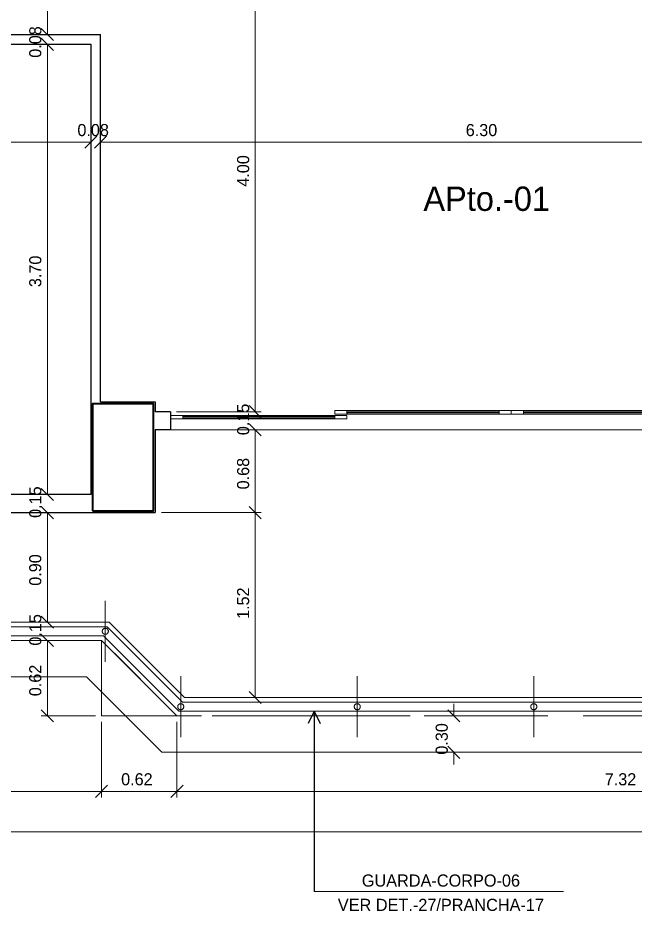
# Model space of a CAD drawing. Header units: metres. Extents: x 2.9 to 62.3, y 8 to 50.1.
# Drawn here: x 20.46 to 25.54, y 31.3 to 38.65 of the extents above; entities that cross this region are included whole.
import ezdxf
from ezdxf.enums import TextEntityAlignment as Align

# ---------------------------------------------------------------- set-up
doc = ezdxf.new("R2010")
doc.units = ezdxf.units.M
doc.header["$MEASUREMENT"] = 0
for name, pattern in [('DGN Style 2', [1.016237, 0.609742, -0.406495]), ('DGN Style 3', [1.422731, 1.016237, -0.406495]), ('DGN Style 4', [1.626995, 0.812989, -0.406495, 0.001016, -0.406495])]:
    doc.linetypes.add(name, pattern=pattern)
doc.layers.get('Defpoints').update_dxf_attribs({"lineweight": 0})
for name, color, linetype, lineweight in [('CORNIJAS_VAR NA PLANTA PTIPO 1', 7, 'Continuous', 0), ('Cotas', 13, 'Continuous', 0), ('Level 1', 7, 'Continuous', 0), ('Level 12', 7, 'Continuous', 0), ('Level 14', 7, 'Continuous', 0), ('Level 21-1', 7, 'Continuous', 0), ('Level 24-1', 7, 'Continuous', 0), ('Level 44', 7, 'Continuous', 0), ('Level 50', 7, 'Continuous', 0), ('Level 7', 7, 'Continuous', 0)]:
    doc.layers.add(name, color=color, linetype=linetype, lineweight=lineweight)
doc.styles.add('Style-INTL_ENGINEERING', font='INTL_ENGINEERING.shx')
doc.dimstyles.get("Standard").update_dxf_attribs({"dimtxt": 0.18, "dimasz": 0.18, "dimexe": 0.18, "dimexo": 0.0625, "dimgap": 0.09, "dimtad": 0, "dimtih": 1, "dimtoh": 1, "dimdec": 4, "dimzin": 1, "dimdsep": 46, "dimtxsty": 'Standard', "dimcen": 0, "dimadec": 0, "dimazin": 0, "dimtfac": 1, "dimtdec": 4, "dimtofl": 0, "dimtmove": 0, "dimatfit": 3, "dimfxl": 0, "dimtolj": 1, "dimtzin": 1, "dimarcsym": 0})

# ---------------------------------------------------------------- blocks, each defined once
blk = doc.blocks.new('_Oblique')
at = {"color": 0, "linetype": 'ByBlock', "lineweight": -2}
blk.add_line((0.5, 0.5), (-0.5, -0.5), dxfattribs=at)
blk = doc.blocks.new('*D572')
at = {"layer": 'Cotas', "color": 2, "linetype": 'Continuous', "lineweight": 0}
for p, q in [((21.0646, 38.3795), (21.0646, 37.5752)), ((18.0646, 37.6795), (18.0646, 37.5752)), ((18.0646, 37.6247), (21.0646, 37.6247))]:
    blk.add_line(p, q, dxfattribs=at)
at = {"layer": 'Defpoints'}
for p in [(21.0646, 38.429), (18.0646, 37.729), (19.5646, 37.6247), (21.0646, 37.6247)]:
    blk.add_point(p, dxfattribs=at)
at = {"layer": 'Cotas', "color": 2, "linetype": 'Continuous', "lineweight": 0, "xscale": 0.0995, "yscale": 0.0995, "zscale": 0.0995, "rotation": 180}
blk.add_blockref('_Oblique', (18.0646, 37.6247), dxfattribs=at)
at = {"layer": 'Cotas', "color": 2, "linetype": 'Continuous', "lineweight": 0, "xscale": 0.0995, "yscale": 0.0995, "zscale": 0.0995}
blk.add_blockref('_Oblique', (21.0646, 37.6247), dxfattribs=at)
at = {"layer": 'Cotas', "color": 2, "linetype": 'Continuous', "lineweight": 0, "style": 'Style-INTL_ENGINEERING'}
blk.add_text('3.00', height=0.0995, dxfattribs=at).set_placement((19.4141, 37.724), align=Align.MIDDLE_LEFT)
blk = doc.blocks.new('*D573')
at = {"layer": 'Cotas', "color": 2, "linetype": 'Continuous', "lineweight": 0}
for p, q in [((21.1446, 38.4595), (21.1446, 37.5752)), ((21.0646, 38.3795), (21.0646, 37.5752)), ((20.9651, 37.6247), (21.0646, 37.6247)), ((21.2441, 37.6247), (21.1446, 37.6247))]:
    blk.add_line(p, q, dxfattribs=at)
at = {"layer": 'Defpoints'}
for p in [(21.1446, 38.509), (21.0646, 38.429), (21.1046, 37.6247), (21.1446, 37.6247)]:
    blk.add_point(p, dxfattribs=at)
at = {"layer": 'Cotas', "color": 2, "linetype": 'Continuous', "lineweight": 0, "xscale": 0.0995, "yscale": 0.0995, "zscale": 0.0995}
blk.add_blockref('_Oblique', (21.0646, 37.6247), dxfattribs=at)
at = {"layer": 'Cotas', "color": 2, "linetype": 'Continuous', "lineweight": 0, "xscale": 0.0995, "yscale": 0.0995, "zscale": 0.0995, "rotation": 180}
blk.add_blockref('_Oblique', (21.1446, 37.6247), dxfattribs=at)
at = {"layer": 'Cotas', "color": 2, "linetype": 'Continuous', "lineweight": 0, "style": 'Style-INTL_ENGINEERING'}
blk.add_text('0.08', height=0.0995, dxfattribs=at).set_placement((20.9541, 37.724), align=Align.MIDDLE_LEFT)
blk = doc.blocks.new('*D574')
at = {"layer": 'Cotas', "color": 2, "linetype": 'Continuous', "lineweight": 0}
for p, q in [((27.4446, 38.5095), (27.4446, 37.5752)), ((21.1446, 38.4595), (21.1446, 37.5752)), ((21.1446, 37.6247), (27.4446, 37.6247))]:
    blk.add_line(p, q, dxfattribs=at)
at = {"layer": 'Defpoints'}
for p in [(27.4446, 38.559), (21.1446, 38.509), (24.2946, 37.6247), (27.4446, 37.6247)]:
    blk.add_point(p, dxfattribs=at)
at = {"layer": 'Cotas', "color": 2, "linetype": 'Continuous', "lineweight": 0, "xscale": 0.0995, "yscale": 0.0995, "zscale": 0.0995, "rotation": 180}
blk.add_blockref('_Oblique', (21.1446, 37.6247), dxfattribs=at)
at = {"layer": 'Cotas', "color": 2, "linetype": 'Continuous', "lineweight": 0, "xscale": 0.0995, "yscale": 0.0995, "zscale": 0.0995}
blk.add_blockref('_Oblique', (27.4446, 37.6247), dxfattribs=at)
at = {"layer": 'Cotas', "color": 2, "linetype": 'Continuous', "lineweight": 0, "style": 'Style-INTL_ENGINEERING'}
blk.add_text('6.30', height=0.0995, dxfattribs=at).set_placement((24.1457, 37.724), align=Align.MIDDLE_LEFT)
blk = doc.blocks.new('*D617')
at = {"layer": 'Cotas', "color": 2, "linetype": 'Continuous', "lineweight": 0}
for p, q in [((21.7724, 32.8595), (21.7724, 32.2388)), ((29.0877, 32.8595), (29.0877, 32.2388)), ((29.0877, 32.2882), (21.7724, 32.2882))]:
    blk.add_line(p, q, dxfattribs=at)
at = {"layer": 'Defpoints'}
for p in [(21.7724, 32.909), (29.0877, 32.909), (21.7724, 32.2882), (25.43, 32.2882)]:
    blk.add_point(p, dxfattribs=at)
at = {"layer": 'Cotas', "color": 2, "linetype": 'Continuous', "lineweight": 0, "xscale": 0.0995, "yscale": 0.0995, "zscale": 0.0995, "rotation": 180}
blk.add_blockref('_Oblique', (21.7724, 32.2882), dxfattribs=at)
at = {"layer": 'Cotas', "color": 2, "linetype": 'Continuous', "lineweight": 0, "xscale": 0.0995, "yscale": 0.0995, "zscale": 0.0995}
blk.add_blockref('_Oblique', (29.0877, 32.2882), dxfattribs=at)
at = {"layer": 'Cotas', "color": 2, "linetype": 'Continuous', "lineweight": 0, "style": 'Style-INTL_ENGINEERING'}
blk.add_text('7.32', height=0.0995, dxfattribs=at).set_placement((25.2883, 32.3875), align=Align.MIDDLE_LEFT)
blk = doc.blocks.new('*D618')
at = {"layer": 'Cotas', "color": 2, "linetype": 'Continuous', "lineweight": 0}
for p, q in [((21.1524, 32.8595), (21.1524, 32.2388)), ((21.7724, 32.8595), (21.7724, 32.2388)), ((21.7724, 32.2882), (21.1524, 32.2882))]:
    blk.add_line(p, q, dxfattribs=at)
at = {"layer": 'Defpoints'}
for p in [(21.1524, 32.909), (21.7724, 32.909), (21.1524, 32.2882), (21.4624, 32.2882)]:
    blk.add_point(p, dxfattribs=at)
at = {"layer": 'Cotas', "color": 2, "linetype": 'Continuous', "lineweight": 0, "xscale": 0.0995, "yscale": 0.0995, "zscale": 0.0995, "rotation": 180}
blk.add_blockref('_Oblique', (21.1524, 32.2882), dxfattribs=at)
at = {"layer": 'Cotas', "color": 2, "linetype": 'Continuous', "lineweight": 0, "xscale": 0.0995, "yscale": 0.0995, "zscale": 0.0995}
blk.add_blockref('_Oblique', (21.7724, 32.2882), dxfattribs=at)
at = {"layer": 'Cotas', "color": 2, "linetype": 'Continuous', "lineweight": 0, "style": 'Style-INTL_ENGINEERING'}
blk.add_text('0.62', height=0.0995, dxfattribs=at).set_placement((21.3136, 32.3875), align=Align.MIDDLE_LEFT)
blk = doc.blocks.new('*D619')
at = {"layer": 'Cotas', "color": 2, "linetype": 'Continuous', "lineweight": 0}
for p, q in [((18.1346, 32.8595), (18.1346, 32.2388)), ((21.1524, 32.8595), (21.1524, 32.2388)), ((21.1524, 32.2882), (18.1346, 32.2882))]:
    blk.add_line(p, q, dxfattribs=at)
at = {"layer": 'Defpoints'}
for p in [(18.1346, 32.909), (21.1524, 32.909), (18.1346, 32.2882), (19.6435, 32.2882)]:
    blk.add_point(p, dxfattribs=at)
at = {"layer": 'Cotas', "color": 2, "linetype": 'Continuous', "lineweight": 0, "xscale": 0.0995, "yscale": 0.0995, "zscale": 0.0995, "rotation": 180}
blk.add_blockref('_Oblique', (18.1346, 32.2882), dxfattribs=at)
at = {"layer": 'Cotas', "color": 2, "linetype": 'Continuous', "lineweight": 0, "xscale": 0.0995, "yscale": 0.0995, "zscale": 0.0995}
blk.add_blockref('_Oblique', (21.1524, 32.2882), dxfattribs=at)
at = {"layer": 'Cotas', "color": 2, "linetype": 'Continuous', "lineweight": 0, "style": 'Style-INTL_ENGINEERING'}
blk.add_text('3.02', height=0.0995, dxfattribs=at).set_placement((19.4974, 32.3875), align=Align.MIDDLE_LEFT)
blk = doc.blocks.new('*D330')
at = {"layer": 'Cotas', "color": 2, "linetype": 'Continuous', "lineweight": 0}
for p, q in [((10.3745, 32.8595), (10.3745, 31.9064)), ((50.6246, 32.8595), (50.6246, 31.9064)), ((50.6246, 31.9559), (10.3745, 31.9559))]:
    blk.add_line(p, q, dxfattribs=at)
at = {"layer": 'Defpoints'}
for p in [(10.3745, 32.909), (50.6246, 32.909), (10.3745, 31.9559), (30.4996, 31.9559)]:
    blk.add_point(p, dxfattribs=at)
at = {"layer": 'Cotas', "color": 2, "linetype": 'Continuous', "lineweight": 0, "xscale": 0.0995, "yscale": 0.0995, "zscale": 0.0995, "rotation": 180}
blk.add_blockref('_Oblique', (10.3745, 31.9559), dxfattribs=at)
at = {"layer": 'Cotas', "color": 2, "linetype": 'Continuous', "lineweight": 0, "xscale": 0.0995, "yscale": 0.0995, "zscale": 0.0995}
blk.add_blockref('_Oblique', (50.6246, 31.9559), dxfattribs=at)
at = {"layer": 'Cotas', "color": 2, "linetype": 'Continuous', "lineweight": 0, "style": 'Style-INTL_ENGINEERING'}
blk.add_text('40.25', height=0.0995, dxfattribs=at).set_placement((30.3088, 32.0551), align=Align.MIDDLE_LEFT)
blk = doc.blocks.new('*D631')
at = {"layer": 'Cotas', "color": 2, "linetype": 'Continuous', "lineweight": 0}
for p, q in [((21.1151, 39.409), (20.6576, 39.409)), ((20.7071, 39.409), (20.7071, 38.509)), ((21.0951, 38.509), (20.6576, 38.509))]:
    blk.add_line(p, q, dxfattribs=at)
at = {"layer": 'Defpoints'}
for p in [(21.1645, 39.409), (20.7071, 38.959), (20.7071, 38.509), (21.1446, 38.509)]:
    blk.add_point(p, dxfattribs=at)
at = {"layer": 'Cotas', "color": 2, "linetype": 'Continuous', "lineweight": 0, "xscale": 0.0995, "yscale": 0.0995, "zscale": 0.0995}
for p, rotation in [((20.7071, 39.409), 90), ((20.7071, 38.509), 270)]:
    blk.add_blockref('_Oblique', p, dxfattribs=dict(at, rotation=rotation))
at = {"layer": 'Cotas', "color": 2, "linetype": 'Continuous', "lineweight": 0, "style": 'Style-INTL_ENGINEERING'}
blk.add_text('0.90', height=0.0995, rotation=90, dxfattribs=at).set_placement((20.6079, 38.8082), align=Align.MIDDLE_LEFT)
blk = doc.blocks.new('*D632')
at = {"layer": 'Cotas', "color": 2, "linetype": 'Continuous', "lineweight": 0}
for p, q in [((20.7071, 38.6085), (20.7071, 38.509)), ((21.0951, 38.509), (20.6576, 38.509)), ((21.015, 38.429), (20.6576, 38.429)), ((20.7071, 38.3295), (20.7071, 38.429))]:
    blk.add_line(p, q, dxfattribs=at)
at = {"layer": 'Defpoints'}
for p in [(21.1446, 38.509), (20.7071, 38.469), (20.7071, 38.429), (21.0646, 38.429)]:
    blk.add_point(p, dxfattribs=at)
at = {"layer": 'Cotas', "color": 2, "linetype": 'Continuous', "lineweight": 0, "xscale": 0.0995, "yscale": 0.0995, "zscale": 0.0995}
for p, rotation in [((20.7071, 38.509), 270), ((20.7071, 38.429), 90)]:
    blk.add_blockref('_Oblique', p, dxfattribs=dict(at, rotation=rotation))
at = {"layer": 'Cotas', "color": 2, "linetype": 'Continuous', "lineweight": 0, "style": 'Style-INTL_ENGINEERING'}
blk.add_text('0.08', height=0.0995, rotation=90, dxfattribs=at).set_placement((20.6079, 38.3186), align=Align.MIDDLE_LEFT)
blk = doc.blocks.new('*D633')
at = {"layer": 'Cotas', "color": 2, "linetype": 'Continuous', "lineweight": 0}
for p, q in [((21.015, 38.429), (20.6576, 38.429)), ((20.7071, 38.429), (20.7071, 34.7288)), ((21.015, 34.7288), (20.6576, 34.7288))]:
    blk.add_line(p, q, dxfattribs=at)
at = {"layer": 'Defpoints'}
for p in [(21.0646, 38.429), (20.7071, 36.5789), (20.7071, 34.7288), (21.0646, 34.7288)]:
    blk.add_point(p, dxfattribs=at)
at = {"layer": 'Cotas', "color": 2, "linetype": 'Continuous', "lineweight": 0, "xscale": 0.0995, "yscale": 0.0995, "zscale": 0.0995}
for p, rotation in [((20.7071, 38.429), 90), ((20.7071, 34.7288), 270)]:
    blk.add_blockref('_Oblique', p, dxfattribs=dict(at, rotation=rotation))
at = {"layer": 'Cotas', "color": 2, "linetype": 'Continuous', "lineweight": 0, "style": 'Style-INTL_ENGINEERING'}
blk.add_text('3.70', height=0.0995, rotation=90, dxfattribs=at).set_placement((20.6079, 36.4328), align=Align.MIDDLE_LEFT)
blk = doc.blocks.new('*D634')
at = {"layer": 'Cotas', "color": 2, "linetype": 'Continuous', "lineweight": 0}
for p, q in [((20.7071, 34.8283), (20.7071, 34.7288)), ((21.015, 34.7288), (20.6576, 34.7288)), ((20.93, 34.579), (20.6576, 34.579)), ((20.7071, 34.4795), (20.7071, 34.579))]:
    blk.add_line(p, q, dxfattribs=at)
at = {"layer": 'Defpoints'}
for p in [(21.0646, 34.7288), (20.7071, 34.6539), (20.7071, 34.579), (20.9795, 34.579)]:
    blk.add_point(p, dxfattribs=at)
at = {"layer": 'Cotas', "color": 2, "linetype": 'Continuous', "lineweight": 0, "xscale": 0.0995, "yscale": 0.0995, "zscale": 0.0995}
for p, rotation in [((20.7071, 34.7288), 270), ((20.7071, 34.579), 90)]:
    blk.add_blockref('_Oblique', p, dxfattribs=dict(at, rotation=rotation))
at = {"layer": 'Cotas', "color": 2, "linetype": 'Continuous', "lineweight": 0, "style": 'Style-INTL_ENGINEERING'}
blk.add_text('0.15', height=0.0995, rotation=90, dxfattribs=at).set_placement((20.6079, 34.5359), align=Align.MIDDLE_LEFT)
blk = doc.blocks.new('*D635')
at = {"layer": 'Cotas', "color": 2, "linetype": 'Continuous', "lineweight": 0}
for p, q in [((20.93, 34.579), (20.6576, 34.579)), ((20.7071, 34.579), (20.7071, 33.679)), ((21.165, 33.679), (20.6576, 33.679))]:
    blk.add_line(p, q, dxfattribs=at)
at = {"layer": 'Defpoints'}
for p in [(20.9795, 34.579), (20.7071, 34.129), (20.7071, 33.679), (21.2145, 33.679)]:
    blk.add_point(p, dxfattribs=at)
at = {"layer": 'Cotas', "color": 2, "linetype": 'Continuous', "lineweight": 0, "xscale": 0.0995, "yscale": 0.0995, "zscale": 0.0995}
for p, rotation in [((20.7071, 34.579), 90), ((20.7071, 33.679), 270)]:
    blk.add_blockref('_Oblique', p, dxfattribs=dict(at, rotation=rotation))
at = {"layer": 'Cotas', "color": 2, "linetype": 'Continuous', "lineweight": 0, "style": 'Style-INTL_ENGINEERING'}
blk.add_text('0.90', height=0.0995, rotation=90, dxfattribs=at).set_placement((20.6079, 33.9782), align=Align.MIDDLE_LEFT)
blk = doc.blocks.new('*D636')
at = {"layer": 'Cotas', "color": 2, "linetype": 'Continuous', "lineweight": 0}
for p, q in [((20.7071, 33.7785), (20.7071, 33.679)), ((21.165, 33.679), (20.6576, 33.679)), ((21.1029, 33.529), (20.6576, 33.529)), ((20.7071, 33.4295), (20.7071, 33.529))]:
    blk.add_line(p, q, dxfattribs=at)
at = {"layer": 'Defpoints'}
for p in [(21.2145, 33.679), (20.7071, 33.604), (20.7071, 33.529), (21.1524, 33.529)]:
    blk.add_point(p, dxfattribs=at)
at = {"layer": 'Cotas', "color": 2, "linetype": 'Continuous', "lineweight": 0, "xscale": 0.0995, "yscale": 0.0995, "zscale": 0.0995}
for p, rotation in [((20.7071, 33.679), 270), ((20.7071, 33.529), 90)]:
    blk.add_blockref('_Oblique', p, dxfattribs=dict(at, rotation=rotation))
at = {"layer": 'Cotas', "color": 2, "linetype": 'Continuous', "lineweight": 0, "style": 'Style-INTL_ENGINEERING'}
blk.add_text('0.15', height=0.0995, rotation=90, dxfattribs=at).set_placement((20.6079, 33.486), align=Align.MIDDLE_LEFT)
blk = doc.blocks.new('*D637')
at = {"layer": 'Cotas', "color": 2, "linetype": 'Continuous', "lineweight": 0}
for p, q in [((21.1029, 33.529), (20.6576, 33.529)), ((20.7071, 33.529), (20.7071, 32.909)), ((21.1029, 32.909), (20.6576, 32.909))]:
    blk.add_line(p, q, dxfattribs=at)
at = {"layer": 'Defpoints'}
for p in [(21.1524, 33.529), (20.7071, 33.219), (20.7071, 32.909), (21.1524, 32.909)]:
    blk.add_point(p, dxfattribs=at)
at = {"layer": 'Cotas', "color": 2, "linetype": 'Continuous', "lineweight": 0, "xscale": 0.0995, "yscale": 0.0995, "zscale": 0.0995}
for p, rotation in [((20.7071, 33.529), 90), ((20.7071, 32.909), 270)]:
    blk.add_blockref('_Oblique', p, dxfattribs=dict(at, rotation=rotation))
at = {"layer": 'Cotas', "color": 2, "linetype": 'Continuous', "lineweight": 0, "style": 'Style-INTL_ENGINEERING'}
blk.add_text('0.62', height=0.0995, rotation=90, dxfattribs=at).set_placement((20.6079, 33.0702), align=Align.MIDDLE_LEFT)
blk = doc.blocks.new('*D677')
at = {"layer": 'Cotas', "color": 2, "linetype": 'Continuous', "lineweight": 0}
for p, q in [((21.7691, 35.259), (22.4646, 35.259)), ((22.4151, 34.579), (22.4151, 35.259)), ((21.644, 34.579), (22.4646, 34.579))]:
    blk.add_line(p, q, dxfattribs=at)
at = {"layer": 'Defpoints'}
for p in [(21.7196, 35.259), (22.4151, 35.259), (22.4151, 34.919), (21.5945, 34.579)]:
    blk.add_point(p, dxfattribs=at)
at = {"layer": 'Cotas', "color": 2, "linetype": 'Continuous', "lineweight": 0, "xscale": 0.0995, "yscale": 0.0995, "zscale": 0.0995}
for p, rotation in [((22.4151, 35.259), 90), ((22.4151, 34.579), 270)]:
    blk.add_blockref('_Oblique', p, dxfattribs=dict(at, rotation=rotation))
at = {"layer": 'Cotas', "color": 2, "linetype": 'Continuous', "lineweight": 0, "style": 'Style-INTL_ENGINEERING'}
blk.add_text('0.68', height=0.0995, rotation=90, dxfattribs=at).set_placement((22.3159, 34.7702), align=Align.MIDDLE_LEFT)
blk = doc.blocks.new('*D678')
at = {"layer": 'Cotas', "color": 2, "linetype": 'Continuous', "lineweight": 0}
for p, q in [((22.4151, 35.5083), (22.4151, 35.4088)), ((21.7691, 35.4088), (22.4646, 35.4088)), ((21.7691, 35.259), (22.4646, 35.259)), ((22.4151, 35.1595), (22.4151, 35.259))]:
    blk.add_line(p, q, dxfattribs=at)
at = {"layer": 'Defpoints'}
for p in [(21.7196, 35.4088), (22.4151, 35.4088), (22.4151, 35.3339), (21.7196, 35.259)]:
    blk.add_point(p, dxfattribs=at)
at = {"layer": 'Cotas', "color": 2, "linetype": 'Continuous', "lineweight": 0, "xscale": 0.0995, "yscale": 0.0995, "zscale": 0.0995}
for p, rotation in [((22.4151, 35.4088), 270), ((22.4151, 35.259), 90)]:
    blk.add_blockref('_Oblique', p, dxfattribs=dict(at, rotation=rotation))
at = {"layer": 'Cotas', "color": 2, "linetype": 'Continuous', "lineweight": 0, "style": 'Style-INTL_ENGINEERING'}
blk.add_text('0.15', height=0.0995, rotation=90, dxfattribs=at).set_placement((22.3159, 35.2159), align=Align.MIDDLE_LEFT)
blk = doc.blocks.new('*D679')
at = {"layer": 'Cotas', "color": 2, "linetype": 'Continuous', "lineweight": 0}
for p, q in [((22.54, 39.409), (22.3656, 39.409)), ((22.4151, 35.4088), (22.4151, 39.409)), ((21.7691, 35.4088), (22.4646, 35.4088))]:
    blk.add_line(p, q, dxfattribs=at)
at = {"layer": 'Defpoints'}
for p in [(22.4151, 39.409), (22.5895, 39.409), (22.4151, 37.4089), (21.7196, 35.4088)]:
    blk.add_point(p, dxfattribs=at)
at = {"layer": 'Cotas', "color": 2, "linetype": 'Continuous', "lineweight": 0, "xscale": 0.0995, "yscale": 0.0995, "zscale": 0.0995}
for p, rotation in [((22.4151, 39.409), 90), ((22.4151, 35.4088), 270)]:
    blk.add_blockref('_Oblique', p, dxfattribs=dict(at, rotation=rotation))
at = {"layer": 'Cotas', "color": 2, "linetype": 'Continuous', "lineweight": 0, "style": 'Style-INTL_ENGINEERING'}
blk.add_text('4.00', height=0.0995, rotation=90, dxfattribs=at).set_placement((22.3159, 37.2585), align=Align.MIDDLE_LEFT)
blk = doc.blocks.new('*D343')
at = {"layer": 'Cotas', "color": 2, "linetype": 'Continuous', "lineweight": 0}
for p, q in [((21.644, 34.579), (22.4646, 34.579)), ((22.4151, 33.059), (22.4151, 34.579)), ((21.884, 33.059), (22.4646, 33.059))]:
    blk.add_line(p, q, dxfattribs=at)
at = {"layer": 'Defpoints'}
for p in [(21.5945, 34.579), (22.4151, 34.579), (22.4151, 33.819), (21.8345, 33.059)]:
    blk.add_point(p, dxfattribs=at)
at = {"layer": 'Cotas', "color": 2, "linetype": 'Continuous', "lineweight": 0, "xscale": 0.0995, "yscale": 0.0995, "zscale": 0.0995}
for p, rotation in [((22.4151, 34.579), 90), ((22.4151, 33.059), 270)]:
    blk.add_blockref('_Oblique', p, dxfattribs=dict(at, rotation=rotation))
at = {"layer": 'Cotas', "color": 2, "linetype": 'Continuous', "lineweight": 0, "style": 'Style-INTL_ENGINEERING'}
blk.add_text('1.52', height=0.0995, rotation=90, dxfattribs=at).set_placement((22.3159, 33.7053), align=Align.MIDDLE_LEFT)
blk = doc.blocks.new('TerminatorOpen')
at = {"color": 0, "linetype": 'ByBlock', "lineweight": -2}
for q in [(-1, 0.5), (-1, 0), (-1, -0.5)]:
    blk.add_line((0, 0), q, dxfattribs=at)
blk = doc.blocks.new('*D384')
at = {"layer": 'Cotas', "color": 2, "linetype": 'Continuous', "lineweight": 0}
for p, q in [((24.0473, 33.0085), (24.0473, 32.909)), ((24.15, 32.909), (23.9978, 32.909)), ((24.1371, 32.609), (23.9978, 32.609)), ((24.0473, 32.5095), (24.0473, 32.609))]:
    blk.add_line(p, q, dxfattribs=at)
at = {"layer": 'Defpoints'}
for p in [(24.1995, 32.909), (24.0473, 32.74), (24.0473, 32.609), (24.1866, 32.609)]:
    blk.add_point(p, dxfattribs=at)
at = {"layer": 'Cotas', "color": 2, "linetype": 'Continuous', "lineweight": 0, "xscale": 0.0995, "yscale": 0.0995, "zscale": 0.0995}
for p, rotation in [((24.0473, 32.909), 270), ((24.0473, 32.609), 90)]:
    blk.add_blockref('_Oblique', p, dxfattribs=dict(at, rotation=rotation))
at = {"layer": 'Cotas', "color": 2, "linetype": 'Continuous', "lineweight": 0, "style": 'Style-INTL_ENGINEERING'}
blk.add_text('0.30', height=0.0995, rotation=90, dxfattribs=at).set_placement((23.948, 32.5896), align=Align.MIDDLE_LEFT)
blk = doc.blocks.new('PM320')
at = {"layer": 'Level 14', "color": 7, "linetype": 'Continuous', "lineweight": 13, "flags": 128}
for points in [[(1.35, 0.01), (1.45, 0.01), (1.45, -0.0201), (1.35, -0.02)], [(1.45, 0.01), (2.7, 0.01), (2.7, 0), (1.45, -0.0001)], [(2.7, 0.01), (2.8, 0.01), (2.8, -0.02), (2.7, -0.02)], [(2.9, 0.0099), (2.8, 0.01), (2.8, -0.02), (2.9, -0.0201)], [(4.15, 0.01), (2.9, 0.01), (2.9, -0.0001), (4.15, -0.0001)], [(4.25, 0.01), (4.15, 0.01), (4.15, -0.02), (4.25, -0.02)], [(0.0999, -0.06), (0, -0.06), (-0.0001, -0.03), (0.1, -0.03)], [(0.1, -0.03), (1.35, -0.03), (1.35, -0.04), (0.0999, -0.04)], [(1.35, -0.05), (0.0999, -0.05), (0.0999, -0.06), (1.35, -0.06)], [(1.35, -0.06), (1.45, -0.06), (1.45, -0.03), (1.35, -0.03)], [(1.4505, -0.01), (2.7, -0.01), (2.7, -0.02), (1.4506, -0.02)], [(4.1495, -0.01), (2.9, -0.01), (2.9, -0.0201), (4.1495, -0.02)], [(4.25, -0.06), (4.15, -0.06), (4.15, -0.03), (4.25, -0.03)], [(5.5, -0.0301), (4.25, -0.0301), (4.25, -0.04), (5.5, -0.0401)], [(4.25, -0.05), (5.5, -0.0501), (5.5, -0.0601), (4.25, -0.06)], [(5.5, -0.0601), (5.6, -0.0601), (5.6, -0.0301), (5.5, -0.0301)]]:
    blk.add_lwpolyline(points, close=True, dxfattribs=at)
at = {"layer": 'Level 7', "color": 7, "linetype": 'Continuous', "lineweight": 30}
for p, q in [((0, 0), (0, -0.15)), ((5.6, 0.0001), (5.6, -0.1499))]:
    blk.add_line(p, q, dxfattribs=at)
blk = doc.blocks.new('*U226')
at = {"layer": 'Level 1', "color": 3, "linetype": 'DGN Style 4', "lineweight": 0}
blk.add_line((0, 0.25), (0, -0.25), dxfattribs=at)
at = {"layer": 'Level 50', "color": 190, "linetype": 'DGN Style 2', "lineweight": 0}
blk.add_circle((0, 0), 0.025, dxfattribs=at)
blk = doc.blocks.new('*U227')
at = {"layer": 'Level 1', "color": 3, "linetype": 'DGN Style 4', "lineweight": 0}
blk.add_line((0, 0.25), (0, -0.25), dxfattribs=at)
at = {"layer": 'Level 50', "color": 190, "linetype": 'DGN Style 2', "lineweight": 0}
blk.add_circle((0, 0), 0.025, dxfattribs=at)
blk = doc.blocks.new('*U241')
at = {"layer": 'Level 1', "color": 3, "linetype": 'DGN Style 4', "lineweight": 0}
blk.add_line((0, 0.25), (0, -0.25), dxfattribs=at)
at = {"layer": 'Level 50', "color": 190, "linetype": 'DGN Style 2', "lineweight": 0}
blk.add_circle((0, 0), 0.025, dxfattribs=at)
blk = doc.blocks.new('*U242')
at = {"layer": 'Level 1', "color": 3, "linetype": 'DGN Style 4', "lineweight": 0}
blk.add_line((0, 0.25), (0, -0.25), dxfattribs=at)
at = {"layer": 'Level 50', "color": 190, "linetype": 'DGN Style 2', "lineweight": 0}
blk.add_circle((0, 0), 0.025, dxfattribs=at)
blk = doc.blocks.new('*U196')
at = {"layer": 'CORNIJAS_VAR NA PLANTA PTIPO 1', "color": 7, "linetype": 'Continuous', "lineweight": 13}
for p, q in [((-9.285, -6.1378), (-12.365, -6.1378)), ((-8.665, -6.7578), (-9.285, -6.1378)), ((-1.474, -6.7578), (-8.665, -6.7578))]:
    blk.add_line(p, q, dxfattribs=at)
at = {"layer": 'CORNIJAS_VAR NA PLANTA PTIPO 1', "color": 7, "linetype": 'DGN Style 3', "lineweight": 13}
for p, q in [((-9.3471, -6.2878), (-12.365, -6.2878)), ((-8.7271, -6.9078), (-9.3471, -6.2878)), ((-1.4119, -6.9078), (-8.7271, -6.9078))]:
    blk.add_line(p, q, dxfattribs=at)
at = {"layer": 'Level 21-1', "color": 7, "linetype": 'Continuous', "lineweight": 13}
for p, q in [((-9.4714, -6.5878), (-18.9993, -6.5878)), ((-8.8514, -7.2078), (-9.4714, -6.5878)), ((-1.2876, -7.2078), (-8.8514, -7.2078))]:
    blk.add_line(p, q, dxfattribs=at)
at = {"layer": 'Level 50', "color": 190, "linetype": 'Continuous', "lineweight": 13}
for p, q in [((-9.3005, -6.1753), (-12.365, -6.1753)), ((-8.6805, -6.7953), (-9.3005, -6.1753)), ((-9.3316, -6.2503), (-12.365, -6.2503)), ((-8.7116, -6.8703), (-9.3316, -6.2503)), ((-1.4585, -6.7953), (-8.6805, -6.7953)), ((-1.4274, -6.8703), (-8.7116, -6.8703))]:
    blk.add_line(p, q, dxfattribs=at)
at = {"layer": 'Level 50', "color": 190, "linetype": 'DGN Style 2', "lineweight": 0}
for name, p in [('*U226', (-9.3161, -6.2128)), ('*U227', (-8.6961, -6.8328)), ('*U242', (-7.2455, -6.8328)), ('*U241', (-5.7949, -6.8328))]:
    blk.add_blockref(name, p, dxfattribs=at)

msp = doc.modelspace()

# ---------------------------------------------------------------- linework, layer by layer
at = {"layer": 'CORNIJAS_VAR NA PLANTA PTIPO 1', "color": 7, "linetype": 'Continuous', "lineweight": 30}
for p, q in [((18.8646, 38.509), (21.1445, 38.509)), ((21.1445, 35.4896), (21.1445, 38.509)), ((21.7196, 35.4088), (21.5945, 35.4088)), ((21.7196, 35.259), (21.5945, 35.259)), ((20.3646, 34.579), (21.5945, 34.579))]:
    msp.add_line(p, q, dxfattribs=at)
at = {"layer": 'CORNIJAS_VAR NA PLANTA PTIPO 1', "color": 7, "linetype": 'Continuous', "lineweight": 0}
msp.add_line((21.7196, 35.259), (27.3195, 35.259), dxfattribs=at)
at = {"layer": 'CORNIJAS_VAR NA PLANTA PTIPO 1', "color": 7, "linetype": 'Continuous', "lineweight": 30, "flags": 128}
for points in [[(18.8646, 38.429), (21.0646, 38.429), (21.0646, 34.7288), (20.3745, 34.7288)], [(21.1445, 35.4896), (21.5945, 35.4896), (21.5945, 35.4088)], [(21.5945, 35.259), (21.5945, 34.579)]]:
    msp.add_lwpolyline(points, dxfattribs=at)
at = {"layer": 'Cotas', "color": 2, "linetype": 'Continuous', "lineweight": 0}
for p in [(21.1524, 33.529), (21.7724, 32.909)]:
    msp.add_line(p, (21.1524, 32.909), dxfattribs=at)
at = {"layer": 'Level 12', "color": 2, "linetype": 'Continuous', "lineweight": 13}
msp.add_line((24.9485, 31.465), (22.9005, 31.465), dxfattribs=at)
at = {"layer": 'Level 24-1', "color": 7, "linetype": 'DGN Style 2', "lineweight": 0, "flags": 128}
msp.add_lwpolyline([(33.7253, 41.9391), (38.0346, 41.939), (38.0346, 42.689), (46.8646, 42.689), (46.8646, 41.289), (50.6245, 41.289), (50.6245, 34.579), (49.9246, 34.579), (49.9246, 34.079), (49.3745, 33.529), (39.8467, 33.529), (39.2267, 32.909), (31.9114, 32.909), (31.6938, 33.1263), (29.3053, 33.1263), (29.0877, 32.909), (21.7724, 32.909), (21.1524, 33.529), (11.6245, 33.529), (11.0746, 34.079), (11.0746, 34.579), (10.3745, 34.579), (10.3745, 41.289), (14.1346, 41.289), (14.1346, 42.689), (22.9645, 42.689), (22.9645, 41.939), (27.2738, 41.939), (27.2738, 46.7246), (33.7241, 46.7246), (33.7253, 41.9391)], dxfattribs=at)
at = {"layer": 'Level 44', "color": 1, "linetype": 'Continuous', "lineweight": 40, "flags": 128}
msp.add_lwpolyline([(21.0795, 34.5946), (21.5795, 34.5946), (21.5795, 35.4746), (21.0795, 35.4746)], close=True, dxfattribs=at)

# ---------------------------------------------------------------- block references
at = {"layer": 'Level 21-1', "color": 7, "linetype": 'Continuous', "lineweight": 13}
msp.add_blockref('*U196', (30.4996, 39.8168), dxfattribs=at)
at = {"layer": 'Level 7', "color": 7, "linetype": 'Continuous', "lineweight": 13, "xscale": 0.9999953434767954, "yscale": 0.9999953434767954, "rotation": 0.0008004178802408002}
msp.add_blockref('PM320', (21.7196, 35.4089), dxfattribs=at)

# ---------------------------------------------------------------- texts
at = {"layer": 'Defpoints', "color": 2, "linetype": 'Continuous', "lineweight": 30, "insert": (24.3178, 37.1581), "char_height": 0.2, "attachment_point": 5, "line_spacing_factor": 1.200006, "style": 'Style-INTL_ENGINEERING'}
msp.add_mtext('APto.-01\\P', dxfattribs=at)
at = {"layer": 'Level 12', "color": 2, "linetype": 'Continuous', "lineweight": 13, "insert": (23.9416, 31.4542), "char_height": 0.099999, "attachment_point": 5, "line_spacing_factor": 1.200006, "style": 'Style-INTL_ENGINEERING'}
msp.add_mtext('GUARDA-CORPO-06\\PVER DET.-27/PRANCHA-17\\P', dxfattribs=at)

# ---------------------------------------------------------------- dimensions: what is measured, and where the dimension line sits
at = {"layer": 'Cotas', "color": 2, "linetype": 'Continuous', "lineweight": 0}
for base, p1, p2, angle, picture, middle in [((20.7071, 38.509), (21.1645, 39.409), (21.1445, 38.509), 270, '*D631', (20.7071, 38.959)), ((22.4151, 39.409), (21.7196, 35.4088), (22.5895, 39.409), 90, '*D679', (22.4151, 37.4089)), ((20.7071, 34.7288), (21.0646, 38.429), (21.0646, 34.7288), 270, '*D633', (20.7071, 36.5789)), ((22.4151, 35.259), (21.5945, 34.579), (21.7196, 35.259), 90, '*D677', (22.4151, 34.919)), ((20.7071, 33.679), (20.9795, 34.579), (21.2145, 33.679), 270, '*D635', (20.7071, 34.129)), ((22.4151, 34.579), (21.8345, 33.059), (21.5945, 34.579), 90, '*D343', (22.4151, 33.819)), ((20.7071, 32.909), (21.1524, 33.529), (21.1524, 32.909), 270, '*D637', (20.7071, 33.219)), ((10.3745, 31.9559), (50.6245, 32.909), (10.3745, 32.909), 180, '*D330', (30.4996, 31.9559)), ((18.1346, 32.2882), (21.1524, 32.909), (18.1346, 32.909), 180, '*D619', (19.6435, 32.2882)), ((21.1524, 32.2882), (21.7724, 32.909), (21.1524, 32.909), 180, '*D618', (21.4624, 32.2882)), ((21.7724, 32.2882), (29.0877, 32.909), (21.7724, 32.909), 180, '*D617', (25.43, 32.2882))]:
    dim = msp.add_linear_dim(base=base, p1=p1, p2=p2, angle=angle, dimstyle='Standard', override={"dimtxt": 0.0995, "dimasz": 0.0995, "dimexe": 0.0495, "dimexo": 0.0495, "dimgap": 0.0495, "dimtad": 1, "dimtih": 0, "dimtoh": 0, "dimdec": 2, "dimzin": 3, "dimtxsty": 'Style-INTL_ENGINEERING', "dimblk": 'Oblique', "dimclre": 2, "dimtdec": 2, "dimatfit": 1, "dimtolj": 0, "dimtzin": 3, "dimlwe": 0}, dxfattribs=at)
    dim.commit()
    dim.dimension.update_dxf_attribs({"geometry": picture, "text_midpoint": middle})
for base, p1, p2, angle, override, picture, middle in [((20.7071, 38.429), (21.1445, 38.509), (21.0646, 38.429), 270, {"dimtxt": 0.0995, "dimasz": 0.0995, "dimexe": 0.0495, "dimexo": 0.0495, "dimgap": 0.0495, "dimtad": 1, "dimtih": 0, "dimtoh": 0, "dimdec": 2, "dimzin": 3, "dimtxsty": 'Style-INTL_ENGINEERING', "dimblk": 'Oblique', "dimclre": 2, "dimtdec": 2, "dimatfit": 1, "dimtolj": 0, "dimtzin": 3, "dimlwe": 0}, '*D632', (20.7071, 38.469)), ((22.4151, 35.4088), (21.7196, 35.259), (21.7196, 35.4088), 90, {"dimtxt": 0.0995, "dimasz": 0.0995, "dimexe": 0.0495, "dimexo": 0.0495, "dimgap": 0.0495, "dimtad": 1, "dimtih": 0, "dimtoh": 0, "dimdec": 2, "dimzin": 3, "dimtxsty": 'Style-INTL_ENGINEERING', "dimblk": 'Oblique', "dimclre": 2, "dimtdec": 2, "dimatfit": 1, "dimtolj": 0, "dimtzin": 3, "dimlwe": 0}, '*D678', (22.4151, 35.3339)), ((20.7071, 34.579), (21.0646, 34.7288), (20.9795, 34.579), 270, {"dimtxt": 0.0995, "dimasz": 0.0995, "dimexe": 0.0495, "dimexo": 0.0495, "dimgap": 0.0495, "dimtad": 1, "dimtih": 0, "dimtoh": 0, "dimdec": 2, "dimzin": 3, "dimtxsty": 'Style-INTL_ENGINEERING', "dimblk": 'Oblique', "dimclre": 2, "dimtdec": 2, "dimatfit": 1, "dimtolj": 0, "dimtzin": 3, "dimlwe": 0}, '*D634', (20.7071, 34.6539)), ((20.7071, 33.529), (21.2145, 33.679), (21.1524, 33.529), 270, {"dimtxt": 0.0995, "dimasz": 0.0995, "dimexe": 0.0495, "dimexo": 0.0495, "dimgap": 0.0495, "dimtad": 1, "dimtih": 0, "dimtoh": 0, "dimdec": 2, "dimzin": 3, "dimtxsty": 'Style-INTL_ENGINEERING', "dimblk": 'Oblique', "dimclre": 2, "dimtdec": 2, "dimatfit": 1, "dimtolj": 0, "dimtzin": 3, "dimlwe": 0}, '*D636', (20.7071, 33.604)), ((24.0473, 32.609), (24.1995, 32.909), (24.1866, 32.609), 270, {"dimtxt": 0.0995, "dimasz": 0.0995, "dimexe": 0.0495, "dimexo": 0.0495, "dimgap": 0.0495, "dimtad": 1, "dimtih": 0, "dimtoh": 0, "dimdec": 2, "dimzin": 3, "dimtxsty": 'Style-INTL_ENGINEERING', "dimblk": 'Oblique', "dimclre": 2, "dimtdec": 2, "dimatfit": 1, "dimfrac": 2, "dimtolj": 0, "dimtzin": 3, "dimlwe": 0}, '*D384', (24.0473, 32.74))]:
    dim = msp.add_linear_dim(base=base, p1=p1, p2=p2, angle=angle, dimstyle='Standard', override=override, dxfattribs=at)
    dim.commit()
    dim.dimension.update_dxf_attribs({"geometry": picture, "text_midpoint": middle, "dimtype": 160})
for base, p1, p2, picture, middle in [((27.4446, 37.6247), (21.1445, 38.509), (27.4446, 38.559), '*D574', (24.2946, 37.6247)), ((21.0646, 37.6247), (18.0646, 37.729), (21.0646, 38.429), '*D572', (19.5646, 37.6247))]:
    dim = msp.add_linear_dim(base=base, p1=p1, p2=p2, dimstyle='Standard', override={"dimtxt": 0.0995, "dimasz": 0.0995, "dimexe": 0.0495, "dimexo": 0.0495, "dimgap": 0.0495, "dimtad": 1, "dimtih": 0, "dimtoh": 0, "dimdec": 2, "dimzin": 3, "dimtxsty": 'Style-INTL_ENGINEERING', "dimblk": 'Oblique', "dimclre": 2, "dimtdec": 2, "dimatfit": 1, "dimtolj": 0, "dimtzin": 3, "dimlwe": 0}, dxfattribs=at)
    dim.commit()
    dim.dimension.update_dxf_attribs({"geometry": picture, "text_midpoint": middle})
dim = msp.add_linear_dim(base=(21.1445, 37.6247), p1=(21.0646, 38.429), p2=(21.1445, 38.509), dimstyle='Standard', override={"dimtxt": 0.0995, "dimasz": 0.0995, "dimexe": 0.0495, "dimexo": 0.0495, "dimgap": 0.0495, "dimtad": 1, "dimtih": 0, "dimtoh": 0, "dimdec": 2, "dimzin": 3, "dimtxsty": 'Style-INTL_ENGINEERING', "dimblk": 'Oblique', "dimclre": 2, "dimtdec": 2, "dimatfit": 1, "dimtolj": 0, "dimtzin": 3, "dimlwe": 0}, dxfattribs=at)
dim.commit()
dim.dimension.update_dxf_attribs({"geometry": '*D573', "text_midpoint": (21.1046, 37.6247), "dimtype": 160})

# ---------------------------------------------------------------- leaders
at = {"layer": 'Level 12', "color": 2, "linetype": 'Continuous', "lineweight": 13}
msp.add_leader([(22.9005, 32.9465), (22.9005, 31.465)], dimstyle='Standard', override={"dimtxt": 0.0995, "dimasz": 0.0995, "dimgap": 0, "dimtad": 1, "dimtxsty": 'Style-INTL_ENGINEERING', "dimldrblk": 'TerminatorOpen'}, dxfattribs=at)

doc.saveas('drawing.dxf')
